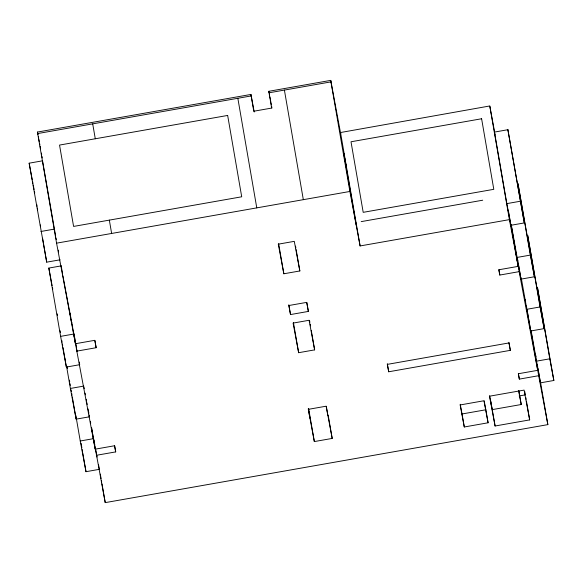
<?xml version="1.0" encoding="UTF-8"?>
<svg xmlns="http://www.w3.org/2000/svg" width="583" height="583" viewBox="0 0 583 583"><rect width="100%" height="100%" fill="white"/><g stroke="black" fill="none" stroke-linecap="round" stroke-linejoin="round"><path stroke-width="0.87" d="M73.429 331.472L76.818 351.126L96.159 347.716L94.774 340.319L75.433 343.722L56.573 243.162L37.436 132.064L250.938 94.446L254.232 111.987M250.938 94.446L253.78 111.229L271.634 108.081L268.792 91.298L330.75 80.374L340.691 133.769L340.516 132.53L489.793 105.96L494.581 131.845M37.64 133.565L251.142 95.94M268.996 92.799L330.955 81.875L330.75 80.374M60.093 259.807L46.706 262.161L29.15 163.182L42.537 160.821L55.655 236.122M507.88 129.718L494.486 132.079L506.846 203.62L510.912 225.286L524.299 222.925L507.88 129.718L524.299 222.925M40.948 231.473L54.336 229.112M56.573 243.162L349.887 191.464L360.105 245.946L509.404 219.631L518.17 266.373L498.829 269.776L499.82 275.052L519.162 271.642L537.672 370.336L518.331 373.739L519.336 379.11L538.677 375.707L547.852 424.621L105.232 502.626L93.265 437.381M79.769 364.696L66.375 367.057L60.617 336.362L48.826 268.071L61.317 265.87M361.205 221.62L482.709 200.209M506.846 203.62L520.24 201.259M299.837 270.957L294.284 241.347L278.288 244.168L283.841 273.777L299.837 270.957L296.157 249.67M60.617 336.362L74.012 334.001L74.34 335.757M516.946 257.453L530.333 255.099L534.4 276.765L521.005 279.126L511.225 224.368M308.371 311.417L306.68 302.38L288.825 305.528L290.516 314.565L308.371 311.417L306.833 302.519M66.404 365.388L70.39 388.453L83.777 386.092M526.668 309.318L540.062 306.957L544.121 328.623L530.734 330.984L521.26 278.018M314.638 349.88L309.085 320.271L293.089 323.091L298.642 352.7L314.638 349.88L311.264 330.364M70.39 388.453L76.147 419.141L89.534 416.787L89.206 415.03M510.336 350.347L508.944 342.942L387.316 364.375L388.708 371.779L510.336 350.347L508.937 342.272M75.797 415.278L80.243 440.996L93.63 438.635L93.324 436.864M536.396 361.176L549.784 358.815L553.85 380.48L540.463 382.842L531.142 330.765M76.818 351.126L95.204 449.165L114.552 445.755L115.704 451.898L96.355 455.301M80.243 440.996L86 471.691L99.387 469.33L98.563 464.942M519.147 395.952L525.356 394.859L524.693 391.353M460.22 404.281L462.035 413.974L485.843 409.776L488.088 422.784L464.287 426.982L460.155 404.952L483.956 400.754L488.088 422.784M518.775 390.523L521.231 404.515L492.22 409.63L489.611 395.704M332.193 438.423L326.145 406.198L308.298 409.346L314.339 441.571L332.193 438.423L328.207 415.366M529.677 419.898L524.095 390.107L489.501 396.207L495.091 425.998L529.677 419.898L526.434 401.119M268.792 91.298L269.047 92.391M37.436 132.064L37.99 134.673M269.339 93.899L269.608 95.306M494.654 132.946L494.974 134.68M518.622 390.588L521.231 404.515M484.189 400.966L485.843 409.776M346.615 168.385L343.817 153.453L356.177 224.994M55.983 237.879L56.311 239.635M58.285 250.158L58.613 251.914M74.668 337.513L74.996 339.262M75.819 343.649L76.643 348.036M76.971 349.793L77.299 351.542M79.273 362.065L79.601 363.821M83.945 386.966L84.273 388.723M85.096 393.11L85.424 394.859M86.248 399.246L86.576 401.002M86.903 402.751L87.231 404.507M88.055 408.894L88.878 413.274M93.797 439.516L94.125 441.265M94.453 443.022L94.781 444.778M95.605 449.158L96.428 453.545M96.756 455.301L97.084 457.05M63.394 278.477L71.709 322.807L71.09 319.251M29.15 163.182L32.276 179.841M32.604 181.597L32.932 183.346M33.26 185.102L34.084 189.49M34.412 191.239L34.74 192.995M48.826 268.071L52.113 285.612M52.441 287.368L52.769 289.117M269.907 96.909L270.242 98.695M38.391 136.786L38.718 138.572M270.388 99.496L270.833 101.901M38.886 139.468L39.331 141.873M270.964 102.637L271.365 104.845M271.642 106.398L271.94 108.03M39.608 143.411L39.877 144.883M40.147 146.348L40.584 148.796M41.357 153.081L41.677 154.845M41.954 156.397L42.231 157.957M553.85 380.48L537.431 287.273L549.784 358.815M544.121 328.623L527.702 235.415L540.062 306.957M534.4 276.765L517.974 183.55L530.333 255.099M540.616 382.747L547.852 424.621M535.668 355.12L535.981 356.905M537.373 364.951L537.679 366.743M537.985 368.529L538.298 370.322M538.605 372.107L540.463 382.842M530.931 330.867L538.677 375.707M525.327 299.684L525.633 301.469M526.405 305.944L526.719 307.729M527.025 309.515L527.338 311.307M527.644 313.093L530.734 330.984M517.609 259.45L517.915 261.235M518.229 263.028L521.005 279.126M511.131 225.147L519.162 271.642M510.927 224.404L518.17 266.373M508.281 210.084L510.912 225.286M489.815 106.215L509.404 219.631M525.815 397.54L526.128 399.333M518.411 373.732L519.336 379.11M498.895 269.689L499.82 275.052M490.711 400.871L492.067 408.756M492.307 409.9L495.091 425.998M462.035 413.974L464.287 426.982M387.316 363.705L388.708 371.779M340.516 132.53L360.105 245.946M330.955 81.875L349.887 191.464M284.402 90.081L303.328 199.67M326.312 406.366L327.843 415.234M309.58 320.614L309.886 322.384M310.192 324.163L310.499 325.933M295.545 246.121L295.851 247.899M308.669 408.756L314.339 441.571M293.431 322.545L298.642 352.7M308.305 408.625L309.988 418.375M278.63 243.621L283.841 273.777M288.825 304.778L290.516 314.565M237.842 98.287L256.775 207.876M92.704 123.866L95.284 138.776M109.334 220.119L111.637 233.455M114.618 445.623L115.704 451.898M94.927 340.574L96.159 347.716M100.305 474.11L101.078 478.57M101.384 480.348L101.697 482.134M102.003 483.912L105.232 502.626M91.56 427.528L92.333 432.01M92.646 433.803L92.952 435.588M90.409 421.371L90.715 423.163M91.487 427.645L95.204 449.165M72.343 325.219L72.656 327.012M71.731 322.312L75.433 343.722M69.399 309.449L69.705 311.227M70.018 313.013L70.783 317.465M61.222 266.008L62.607 274.025M62.92 275.803L63.226 277.588M81.095 443.306L81.86 447.744M82.167 449.515L82.473 451.293M82.779 453.064L86 471.691M67.103 366.816L67.409 368.587M69.406 380.123L69.712 381.894M70.018 383.665L70.324 385.443M71.09 389.874L71.396 391.652M71.702 393.423L72.008 395.194M72.314 396.972L76.147 419.141M65.332 359.179L65.639 360.957M57.185 313.843L57.491 315.614M60.093 330.692L60.399 332.47M61.776 340.45L62.09 342.221M62.396 343.999L62.702 345.77M63.008 347.548L66.375 367.057M36.744 204.516L37.05 206.287M37.356 208.065L37.662 209.836M40.271 224.914L40.577 226.685M42.566 238.214L46.706 262.161M227.654 115.441L59.539 145.072L73.589 226.423L241.712 196.792L227.654 115.441M481.609 118.757L351.01 141.771L363.202 212.336L493.794 189.322L481.609 118.757"/></g></svg>
